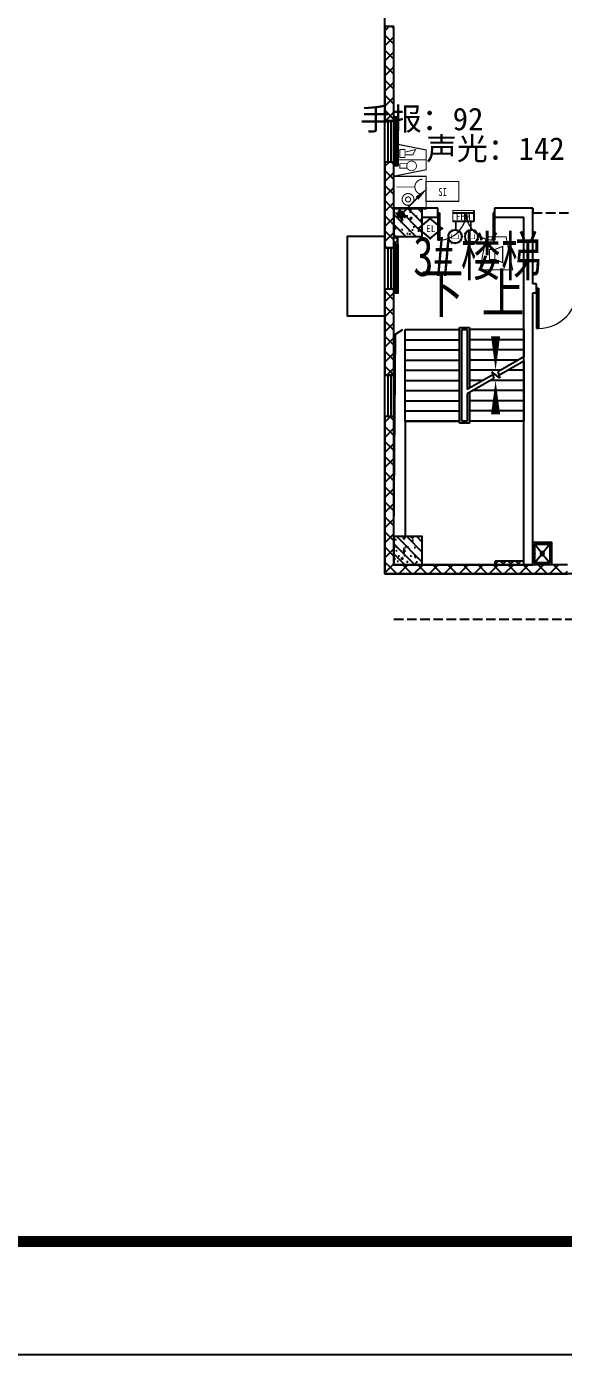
# Model space of a CAD drawing. Header units: millimetres. Extents: x -633009578 to 5705885, y -633235091 to 2571734.
# Drawn here: x 3524959 to 3539224, y 2039260 to 2074535 of the extents above; entities that cross this region are included whole.
import ezdxf
from ezdxf.enums import TextEntityAlignment as Align

# ---------------------------------------------------------------- set-up
doc = ezdxf.new("R2010")
doc.units = ezdxf.units.MM
doc.header["$LTSCALE"] = 1000
doc.header["$MEASUREMENT"] = 0
doc.linetypes.add('DASH', pattern=[0.35, 0.25, -0.1])
doc.layers.get('0').update_dxf_attribs({"color": 9})
for name, color, linetype in [('000000000000电气', 7, 'Continuous'), ('A-COLUM(柱)', 255, 'Continuous'), ('A-DOOR(门）', 4, 'Continuous'), ('A-F-AREA(计算)', 5, 'Continuous'), ('A-FLOR(看线)', 8, 'Continuous'), ('A-HATH(填充)', 8, 'Continuous'), ('A-LM-RAIL(栏杆)', 167, 'Continuous'), ('A-LVTY(厨卫)', 8, 'Continuous'), ('A-OTHER(其它)', 192, 'Continuous'), ('A-ST-O(室外)', 54, 'Continuous'), ('A-STAR(楼梯)', 51, 'Continuous'), ('A-TEXT(房间)', 243, 'Continuous'), ('A-WALL(墙)', 255, 'Continuous'), ('A-WINDOW（窗）', 4, 'Continuous'), ('DIM_SYMB', 3, 'Continuous'), ('PUB_TEXT', 7, 'Continuous'), ('TEL_TEXT', 7, 'Continuous'), ('WALL', 9, 'Continuous'), ('电-弱电平面-箭头', 3, 'Continuous'), ('设备-安防', 3, 'Continuous'), ('设备-消防', 3, 'Continuous'), ('设备-箱柜', 3, 'Continuous'), ('院图签、封面151013$0$PUB_TITLE', 153, 'Continuous'), ('院图签、封面151013$0$图签文字', 4, 'Continuous')]:
    doc.layers.add(name, color=color, linetype=linetype)
doc.styles.add('_TCH', font='simhei.ttf', dxfattribs={"width": 0.75, "bigfont": 'hztxt.shx'})
doc.styles.add('_TCH_DIM', font='simhei.ttf', dxfattribs={"width": 0.8, "bigfont": 'hztxt.shx'})
doc.styles.add('_TEL_DIM', font='simhei.ttf', dxfattribs={"height": 3.5, "bigfont": 'HZTXT'})
doc.styles.add('IDQSTYLE', font='simhei.ttf', dxfattribs={"width": 0.707, "bigfont": 'hztxt.shx'})
doc.styles.get("Standard").update_dxf_attribs({"font": 'simhei.ttf', "bigfont": 'hztxt.shx'})
doc.styles.add('宋', font='simhei.ttf', dxfattribs={"width": 0.8})
doc.styles.add('宋体', font='simhei.ttf')
doc.styles.add('院图签、封面151013$0$-宋体', font='simhei.ttf', dxfattribs={"width": 0.8})
pattern_1 = [(45, (1102321.475196055, 677964.29318137), (-100.0001016555733, 100.0001016555733), []), (135, (1102321.475196055, 677964.29318137), (-100.0001016555733, -100.0001016555733), [])]
pattern_2 = [(45, (1102421.475196055, 677964.29318137), (-200.0002033111466, 200.0002033111467), []), (135, (1102421.475196055, 677964.29318137), (-200.0002033111467, -200.0002033111466), [])]

# ---------------------------------------------------------------- blocks, each defined once
blk = doc.blocks.new('HC001213')
at = {"color": 0, "linetype": 'Continuous', "const_width": 0.2}
blk.add_lwpolyline([(-1.875, 3.125), (1.875, 3.125), (3.125, -3.125), (-3.125, -3.125)], close=True, dxfattribs=at)
for points in [[(-1.293653517016746, 0.7382802506738564), (-0.243653517016746, 0.7382802506738564), (-0.243653517016746, -1.136719749326144), (-1.293653517016746, -1.136719749326144), (-1.293653517016746, 0.7382802506738564)], [(-0.243653517016746, 0.7382802506738564), (1.231346482983254, 1.338280250673856), (1.231346482983254, -1.736719749326144), (-0.243653517016746, -1.136719749326144)]]:
    blk.add_lwpolyline(points, dxfattribs=at)
at = {"color": 0, "style": 'IDQSTYLE', "width": 0.7}
blk.add_attdef('PSFHATT', (5.125, -3.125), '', height=2.5, dxfattribs=at)
blk = doc.blocks.new('A$C18BE6784')
at = {"color": 3}
for p, q in [((9.966180517105386, 207.7662279362848), (523.9618938427884, 207.7662279362848)), ((9.966180517105386, 10.07556907826802), (523.9618938427884, 10.07556907826802)), ((523.9618938427884, 10.07556907826802), (523.9618938427884, 267.0734257409931))]:
    blk.add_line(p, q, dxfattribs=at)
at = {"color": 3, "const_width": 19.76906588580314}
blk.add_lwpolyline([(9.966180517105386, 267.0734257409931), (9.966180517105386, 10.07556907826802), (523.9618938427884, 10.07556907826802), (523.9618938427884, 267.0734257409931), (9.966180517105386, 267.0734257409931), (9.966180517105386, 10.07556907826802)], dxfattribs=at)
at = {"layer": 'TEL_TEXT', "style": '宋'}
blk.add_text('FHM', height=174.3631611127561, dxfattribs=at).set_placement((76.73028432228602, 37.78400701103965))
blk = doc.blocks.new('$equip_U$00000071(蒋轩)')
at = {"const_width": 0.040000000000008}
blk.add_lwpolyline([(-0.5, 0, -1), (0.5, 0, -1), (-0.5, 0, -1.4631756610552)], format="xyb", dxfattribs=at)
at = {"linetype": 'Continuous', "const_width": 0.041666666666675}
for points in [[(-0.25, -0.1666666666715173), (-0.25, 0.1666666666715173)], [(0.25, -0.1666666666715173), (0.25, 0.1666666666715173)], [(-0.25, -0.1666666666715173), (0.25, -0.1666666666715173)]]:
    blk.add_lwpolyline(points, dxfattribs=at)
blk.add_circle((0, 0), 0.5000000000001146)
blk.add_point((0, -0.5))
at = {"color": 7, "style": '_TEL_DIM', "flags": 1}
for tag in ['REMARK', 'A']:
    blk.add_attdef(tag, text='', height=1.666666666667e-05, dxfattribs=at).set_placement((0, 0), align=Align.MIDDLE_CENTER)
blk = doc.blocks.new('$equip_U$00000073(LR-JS03)')
at = {"xscale": 1.008, "yscale": 1.008, "zscale": 1.008}
blk.add_blockref('$equip_U$00000071(蒋轩)', (0, 0), dxfattribs=at)
at = {"color": 7, "style": '_TEL_DIM', "flags": 1}
for tag in ['REMARK', 'A']:
    blk.add_attdef(tag, text='', height=2e-05, dxfattribs=at).set_placement((0, 0), align=Align.MIDDLE_CENTER)
blk = doc.blocks.new('$equip_U$00000082(LR-JS03)')
blk.add_blockref('$equip_U$00000073(LR-JS03)', (0, 0))
at = {"color": 7, "style": '_TEL_DIM', "flags": 1}
for tag in ['REMARK', 'A']:
    blk.add_attdef(tag, text='', height=2e-05, dxfattribs=at).set_placement((0, 0), align=Align.MIDDLE_CENTER)
blk = doc.blocks.new('$equip_U$00000090(LR-JS03)')
for p in [(-0.5040000000153668, 0), (0, 0.5040000000008149), (0.5039999999571592, 0), (0, -0.5040000000008149)]:
    blk.add_point(p)
blk.add_blockref('$equip_U$00000082(LR-JS03)', (0, 0))
at = {"color": 7, "style": '_TEL_DIM', "flags": 1}
for tag in ['REMARK', 'A']:
    blk.add_attdef(tag, text='', height=2e-05, dxfattribs=at).set_placement((0, 0), align=Align.MIDDLE_CENTER)
blk = doc.blocks.new('$equip_U$00000099(LR-JS03)')
at = {"linetype": 'Continuous', "ltscale": 0.7, "xscale": 0.6, "yscale": 0.6, "zscale": 0.6}
blk.add_blockref('$equip_U$00000090(LR-JS03)', (0, 0), dxfattribs=at)
at = {"color": 7, "linetype": 'Continuous', "style": '_TEL_DIM', "flags": 1}
for tag in ['REMARK', 'A']:
    blk.add_attdef(tag, text='', height=2e-05, dxfattribs=at).set_placement((0, 0), align=Align.MIDDLE_CENTER)
blk = doc.blocks.new('$equip_U$00000101(LR-JS03)')
at = {"linetype": 'Continuous', "ltscale": 0.7}
for p in [(-0.3023999999277294, 0), (-0.2900179410353303, 0.1034561744891107), (-0.2358388293068856, 0.1892770628328435), (-0.1658388294745237, 0.2592770627816208), (-0.1194070677738637, 0.277826766425278), (0, 0.302399999985937), (0.1048157138284296, 0.2836537081166171), (0.2132320802193135, 0.2144244387745857), (0.2832320802845061, 0.1444244387676008), (0.30240000016056, 0), (-0.2917371464427561, -0.1356171146035194), (-0.2217371466103941, -0.2056171146105044), (-0.1517371465452015, -0.2756171146174893), (0, -0.3024000000441447), (0.1854639847297221, -0.2388490536250174), (0.2639371012337506, -0.1475905369734392)]:
    blk.add_point(p, dxfattribs=at)
blk.add_blockref('$equip_U$00000099(LR-JS03)', (0, 0), dxfattribs=at)
at = {"color": 7, "linetype": 'Continuous', "style": '_TEL_DIM', "flags": 1}
for tag in ['REMARK', 'A']:
    blk.add_attdef(tag, text='', height=2e-05, dxfattribs=at).set_placement((0, 0), align=Align.MIDDLE_CENTER)
blk = doc.blocks.new('$equip_U$00000102(LR-JS03)')
for p in [(-0.3931199999933597, 0), (0, 0.3931199999997261), (0.3931200000224635, 0), (0, -0.3931200000006356)]:
    blk.add_point(p)
at = {"xscale": 1.3, "yscale": 1.3, "zscale": 1.3}
blk.add_blockref('$equip_U$00000101(LR-JS03)', (0, 0), dxfattribs=at)
at = {"color": 7, "style": '_TEL_DIM', "flags": 1}
for tag in ['REMARK', 'A']:
    blk.add_attdef(tag, text='', height=2e-05, dxfattribs=at).set_placement((0, 0), align=Align.MIDDLE_CENTER)
blk = doc.blocks.new('FHHHM')
at = {"layer": '设备-消防', "const_width": 35.58431859444}
for points in [[(-400.2762537132949, -420.9812156084226), (-400.2762537132949, -229.5319353532395)], [(-75.17435393342748, -420.9812156084226), (-75.17435393342748, -229.5319353532395)]]:
    blk.add_lwpolyline(points, dxfattribs=at)
at = {"layer": '设备-消防'}
for name, p, xscale, yscale, zscale in [('A$C18BE6784', (-471.5657044585096, -240.3660831669113), 0.9, 0.9, 0.9), ('$equip_U$00000102(LR-JS03)', (-414.3943202504888, -564.8034442435601), 367.6065970498603, 367.6065970498603, 367.6065970498603)]:
    blk.add_blockref(name, p, dxfattribs=dict(at, xscale=xscale, yscale=yscale, zscale=zscale))
at = {"layer": '设备-消防', "xscale": -367.6065970498603, "yscale": 367.606597049965, "zscale": 367.6065970500075, "rotation": 359.9999999999998}
blk.add_blockref('$equip_U$00000102(LR-JS03)', (-61.05628739541862, -564.8034442435601), dxfattribs=at)
blk = doc.blocks.new('*X130')
at = {"color": 0, "linetype": 'Continuous'}
for p, q in [((192.587376364835, 446.7215535232801), (193.8713933576327, 448.0055705160779)), ((192.6509968705344, 446.3609099602676), (194.2320369206452, 447.9419500103785)), ((192.6864539319484, 447.2448951591055), (193.3480517218074, 447.9064929489645)), ((192.7889704286661, 446.0746194496875), (194.5183274312254, 447.8039764522467)), ((192.9823694457329, 445.8437543980423), (194.7491924828706, 447.61057743518)), ((193.2275231399996, 445.664644023597), (194.9283028573159, 447.3654237409133)), ((193.5311577474, 445.5440145622856), (195.0489323186273, 447.0617891335129)), ((193.9202347052458, 445.5088274514194), (195.0841194294935, 446.6727121756671)), ((194.6075199946775, 445.7718486721392), (194.8210982087737, 445.9854268862354))]:
    blk.add_line(p, q, dxfattribs=at)
blk = doc.blocks.new('HC001441')
at = {"color": 0, "linetype": 'Continuous'}
blk.add_line((0, -0.05776119327242668), (3.105492900474815, 3.117216328523909), dxfattribs=at)
blk.add_lwpolyline([(3.105492900474815, 3.117216328523909, 0.8, 0, 0), (5.057392361378561, 5.003787405167827, 0, 0, 0)], format="xyseb", dxfattribs=at)
blk.add_circle((0, 0), 0.625, dxfattribs=at)
at = {"color": 0, "linetype": 'Continuous', "xscale": 0.5, "yscale": 0.5, "zscale": 0.5}
blk.add_blockref('*X130', (-96.91845018383279, -223.3780232566237), dxfattribs=at)
at = {"color": 0, "style": 'IDQSTYLE', "width": 0.7}
blk.add_attdef('PSFHATT', (7.057392361378561, -0.62500001), '', height=2.5, dxfattribs=at)
blk = doc.blocks.new('HC001212')
at = {"color": 0, "linetype": 'Continuous', "const_width": 0.2}
blk.add_lwpolyline([(-1.875, 3.125), (1.875, 3.125), (3.125, -3.125), (-3.125, -3.125)], close=True, dxfattribs=at)
at = {"color": 0, "linetype": 'Continuous'}
for points, const_width in [([(0, 3.125), (0, -3.125)], 0.2), ([(-1.459485991813081, -0.8805239327332393), (-1.95948599181308, 1.119476067266761), (-0.9594859918130805, 0.619476067266761), (-0.9594859918130805, -0.8805239327332393)], 0.16), ([(-1.959485991813081, -1.880523932733239), (-1.95948599181308, -0.8805239327332393), (-0.4594859918130805, -0.8805239327332393), (-0.4594859918130805, -1.880523932733239), (-1.959485991813081, -1.880523932733239)], 0.16), ([(0.7290485194275803, -0.380523932733239), (0.7290485194281489, -1.880523932733239), (1.569048519428149, -1.880523932733239), (1.569048519430491, -0.380523932733239)], 0.16)]:
    blk.add_lwpolyline(points, dxfattribs=dict(at, const_width=const_width))
at = {"color": 0, "linetype": 'Continuous', "const_width": 0.16}
blk.add_lwpolyline([(1.799048519428144, -0.2905239327332435, 0.1989123673796631), (2.068287334970649, 0.3594760672667566, 0.1989123673796631), (1.799048519428145, 1.009476067266757, 0.1989123673796404), (1.149048519428189, 1.278714882809276, 0.1989123673796654), (0.4990485194281443, 1.009476067266757, 0.198912367379653), (0.2298097038856248, 0.3594760672667572, 0.1989123673796529), (0.4990485194281444, -0.2905239327332433, 0.1989123673796571), (1.14904851942816, -0.5597627482757622, 0.1989123673796488)], format="xyb", close=True, dxfattribs=at)
at = {"color": 0, "style": 'IDQSTYLE', "width": 0.7}
blk.add_attdef('PSFHATT', (5.125, -3.125), '', height=2.5, dxfattribs=at)
blk = doc.blocks.new('HC001208')
at = {"color": 0, "linetype": 'Continuous', "const_width": 0.2}
blk.add_lwpolyline([(-3.125, 3.125), (3.125, 3.125), (3.125, -3.125), (-3.125, -3.125)], close=True, dxfattribs=at)
blk.add_lwpolyline([(-2.560875308812533, 2.421549273106315, 0.198912367379651), (-2.13910907372117, 1.40331550819771, 0.1989123673796632), (-1.120875308812534, 0.9815492731063138, 0.1989123673796561), (-0.1026415439039181, 1.403315508197666, 0.1989123673796525), (0.3191246911874668, 2.421549273106313)], format="xyb", dxfattribs=at)
at = {"color": 0, "linetype": 'Continuous', "const_width": 0.128}
blk.add_lwpolyline([(-1.120875308812544, 0.9815492731063138), (-1.120875308812535, -2.518826738720627)], dxfattribs=at)
at = {"color": 0, "linetype": 'Continuous', "const_width": 0.2}
for points in [[(2.383210274305692, -0.3093507400644881, 0.9999999999999997), (0.1432102743056918, -0.3093507400644877, 0.9999999999999999)], [(0.7832102743056915, -0.3093507400644884, 0.9999999999999994), (1.743210274305692, -0.3093507400644881, 0.9999999999999994)]]:
    blk.add_lwpolyline(points, format="xyb", close=True, dxfattribs=at)
at = {"color": 0, "style": 'IDQSTYLE', "width": 0.7}
blk.add_attdef('PSFHATT', (5.125, -3.125), '', height=2.5, dxfattribs=at)
blk = doc.blocks.new('HC001180')
at = {"color": 0, "linetype": 'Continuous', "const_width": 0.2}
blk.add_lwpolyline([(-3.125, 1.875000000000028), (3.125, 1.875000000000028), (3.125, -1.874999999999972), (-3.125, -1.874999999999972)], close=True, dxfattribs=at)
at = {"color": 0, "style": 'IDQSTYLE', "width": 0.7}
for tag, p in [('SI', (-0.7698887372055268, -0.8480397754184743)), ('PSFHATT', (5.125, -1.874999999999972))]:
    blk.add_attdef(tag, p, '', height=1.5, dxfattribs=at)
blk = doc.blocks.new('建筑图框_A1')
at = {"layer": '院图签、封面151013$0$PUB_TITLE'}
blk.add_lwpolyline([(0, 0), (84100, 0), (84100, 59400), (0, 59400)], close=True, dxfattribs=at)
at = {"layer": '院图签、封面151013$0$PUB_TITLE', "const_width": 100}
blk.add_lwpolyline([(2500, 1000), (83100, 1000), (83100, 58400), (2500, 58400)], close=True, dxfattribs=at)
at = {"layer": '院图签、封面151013$0$图签文字', "color": 6, "style": '院图签、封面151013$0$-宋体'}
for tag, height, width, p in [('工程主持人', 400, 0.7999999999883585, (79990.91196859907, 29505.93707200652)), ('审定', 400, 0.7999999999883585, (79990.91196859907, 28705.93707200605)), ('审核', 400, 0.7999999999883585, (79990.91196859907, 27905.93707200559)), ('专业负责人', 400, 0.7999999999883585, (79990.91196859907, 27105.93707200512)), ('校对', 400, 0.7999999999883585, (79990.91196859907, 26305.93707200466)), ('设计', 400, 0.7999999999883585, (79990.91196859907, 25505.93707200419)), ('方案设计人', 400, 0.7999999999883585, (79990.91196859907, 24706.79438478127)), ('工程编号', 300, 0.7000000000116415, (81000.00416498398, 8700.424278954277)), ('版次', 300, 0.7000000000116415, (78738.08139540046, 3005.726258059498)), ('日期', 300, 0.7000000000116415, (82038.0813954557, 3000.226258123759)), ('图号', 200, 0.7000000000116415, (82538.08139542397, 2400.075247410685)), ('比例', 300, 0.7000000000116415, (78738.08139537089, 2200.188802679535)), ('图号_X施', 300, 0.7000000000116415, (81538.08139540977, 2200.188802651362)), ('图号_总数', 200, 0.7000000000116415, (82538.08139541186, 2000.075247410219))]:
    blk.add_attdef(tag, text='', height=height, dxfattribs=dict(at, width=width)).set_placement(p, align=Align.MIDDLE_CENTER)
at = {"layer": '院图签、封面151013$0$图签文字', "color": 6, "style": '院图签、封面151013$0$-宋体', "width": 0.7}
for tag, p in [('建设单位_001', (80935.88661794258, 7446.21079580821)), ('工程名称_001', (80933.52706738078, 6045.368099178996)), ('图名_001', (79742.88288308708, 4059.656552180292))]:
    blk.add_attdef(tag, p, '', height=300, dxfattribs=at)
blk = doc.blocks.new('$equip$00002474')
for p, q in [((-0.519992380955955, 1.000000338535756e-05), (7.619048119522631e-06, 0.4400100000020757)), ((7.619048119522631e-06, -0.4399899999989429), (-0.519992380955955, 1.000000338535756e-05)), ((7.619048119522631e-06, 0.4400100000020757), (0.5200076190521941, 1.000000338535756e-05)), ((0.5200076190521941, 1.000000338535756e-05), (7.619048119522631e-06, -0.4399899999989429))]:
    blk.add_line(p, q)
at = {"const_width": 0.04}
blk.add_lwpolyline([(7.619048119522631e-06, 0.4400100000020757), (-0.519992380955955, 1.000000338535756e-05), (7.619048119522631e-06, -0.4399899999989429), (0.5200076190521941, 1.000000338535756e-05), (7.619048119522631e-06, 0.4400100000020757), (-0.519992380955955, 1.000000338535756e-05)], dxfattribs=at)
for p in [(-0.519992380955955, 1.000000338535756e-05), (7.619048119522631e-06, 0.4400100000020757), (0.5200076190521941, 1.000000338535756e-05), (7.619048119522631e-06, -0.4399899999989429)]:
    blk.add_point(p)
at = {"color": 7, "style": '_TEL_DIM'}
blk.add_attdef('$TEXT$', text='', height=0.3, dxfattribs=at).set_placement((0.02805548798642121, 0.01213281898526475), align=Align.MIDDLE_CENTER)
at = {"color": 7, "style": '_TEL_DIM', "flags": 1}
blk.add_attdef('A', text='', height=2e-05, dxfattribs=at).set_placement((0, 0), align=Align.MIDDLE_CENTER)
blk = doc.blocks.new('$lvtry$00000191')
at = {"color": 0}
for p, q in [((-250, -50, 1e-08), (-39.04344047215272, -218.7652476222793, 1e-08)), ((-250, -450, 1e-08), (-39.04344047215272, -281.2347523777207, 1e-08)), ((39.04344047215272, -218.7652476222793, 1e-08), (250, -50, 1e-08)), ((39.04344047215272, -281.2347523777244, 1e-08), (250, -450, 1e-08))]:
    blk.add_line(p, q, dxfattribs=at)
at = {"color": 0, "elevation": 1e-08}
for points in [[(300, -500), (300, 0), (-300, 0), (-300, -500)], [(250, -450), (250, -50), (-250, -50), (-250, -450)]]:
    blk.add_lwpolyline(points, close=True, dxfattribs=at)
at = {"color": 0}
blk.add_circle((0, -250, 1e-08), 50, dxfattribs=at)
for p in [(0, -50, 1e-08), (0, -250, 1e-08)]:
    blk.add_point(p, dxfattribs=at)
blk = doc.blocks.new('$TCHSYS$WIN2D')
for p, q in [((-0.5, 0.5), (0.5, 0.5)), ((-0.5, 0.5), (-0.4999999999999999, -0.5)), ((0.5, 0.5), (0.4999999999999998, -0.5)), ((0.5, 0.1666666666666666), (-0.5, 0.1666666666666666)), ((0.5, -0.1666666666666667), (-0.5, -0.1666666666666667)), ((-0.4999999999999999, -0.5), (0.5, -0.5))]:
    blk.add_line(p, q)
blk = doc.blocks.new('$DorLib2D$00000001')
for p, q in [((0.45, 0.9750000000000001), (0.5000000000000002, 0.9750000000000001)), ((0.45, 0), (0.45, 0.9750000000000001)), ((0.5, 0), (0.5, 0.9750000000000001)), ((0.5, 0), (0.45, 0))]:
    blk.add_line(p, q)
at = {"lineweight": 13}
blk.add_arc((0.475, 0), 0.975, 91.4692835813538, 180, dxfattribs=at)
blk = doc.blocks.new('$DorLib2D$00000002')
for p, q in [((-0.5, -5.684341886080802e-17), (-0.5000000000000007, 0.4875)), ((-0.4750000000000007, 0.4875), (-0.5000000000000007, 0.4875)), ((-0.475, -2.842170943040401e-17), (-0.4750000000000007, 0.4875)), ((0.475, -2.842170943040401e-17), (0.4750000000000007, 0.4875)), ((0.4750000000000007, 0.4875), (0.5000000000000007, 0.4875)), ((0.5, -5.684341886080802e-17), (0.5000000000000007, 0.4875)), ((-0.5, -5.684341886080802e-17), (-0.475, -2.842170943040401e-17)), ((0.5, -5.684341886080802e-17), (0.475, -2.842170943040401e-17))]:
    blk.add_line(p, q)
at = {"lineweight": 13}
for centre, start, end in [((-0.4875, -4.263256414560601e-17), 0, 88.53071641864632), ((0.4875, -4.263256414560601e-17), 91.4692835813537, 180)]:
    blk.add_arc(centre, 0.4875, start, end, dxfattribs=at)
blk = doc.blocks.new('_FZH')
h = blk.add_hatch()
h.set_pattern_fill('钢筋混凝土', color=256, scale=0.1, style=0)
h.set_pattern_definition([(45, (0, 0), (-0.1767766952966369, 0.1767766952966369), []), (50, (0, 0), (0.7172601826007535, -0.06275213498259512), [0.07500000000000001, -0.8250000000000001]), (355, (0, 0), (-0.138751333613, 0.7521921337000119), [0.06, -0.66]), (100.4514, (0.05977168000000001, -0.00522934), (0.5785093817140216, 0.6894395420609536), [0.06374019, -0.701142112]), (46.1842, (0, 0.2), (1.067241048625645, -0.1655190143290181), [0.1125, -1.2375]), (96.6356, (0.088936745, 0.186206693), (0.9346627055487033, 0.9741178709004418), [0.095610288, -1.051713]), (351.1842, (0, 0.2), (0.9346619451336272, 0.9741186009253247), [0.09000000000000001, -0.9900000000000001]), (21, (0.1, 0.15), (0.5969070521184617, -0.4026188906653388), [0.07500000000000001, -0.8250000000000001]), (326, (0.1, 0.15), (0.2433153319215824, 0.7251500450468529), [0.06, -0.66]), (71.4514, (0.149742233, 0.116448394), (0.84022262858149, 0.3225304967099524), [0.06374019, -0.701142112]), (37.50000000000001, (0, 0), (0.01215985531729062, 0.3328938538313115), [0, -0.652, 0, -0.67, 0, -0.6625000000000001]), (7.499999999999999, (0, 0), (0.2630695374421486, 0.3944117118823603), [0, -0.382, 0, -0.637, 0, -0.2525]), (-32.5, (-0.223, 0), (0.533822436172409, -0.02255487173437976), [0, -0.25, 0, -0.78, 0, -1.035]), (-42.5, (-0.323, 0), (0.5831861693423862, 0.1001049823323177), [0, -0.325, 0, -0.518, 0, -0.735])])
h.paths.add_polyline_path([(-0.5, -0.5), (0.5, -0.5), (0.5, 0.5), (-0.5, 0.5)])
blk.add_lwpolyline([(-0.5, -0.5), (0.5, -0.5), (0.5, 0.5), (-0.5, 0.5)], close=True)

msp = doc.modelspace()

# ---------------------------------------------------------------- hatches: boundary and pattern name
at = {"layer": 'A-HATH(填充)'}
h = msp.add_hatch(dxfattribs=at)
h.set_pattern_fill('多孔材料', color=256, scale=100, style=0)
h.set_pattern_definition(pattern_2)
h.paths.add_polyline_path([(3534479.994031781, 2074534.629172276), (3534479.994031781, 2072034.629173802), (3534719.994031774, 2072034.629173802), (3534719.994031775, 2074534.629172276)])
h = msp.add_hatch(dxfattribs=at)
h.set_pattern_fill('多孔材料', color=256, scale=100, style=0)
h.set_pattern_definition(pattern_2)
h.paths.add_polyline_path([(3534479.994031781, 2070934.62917431), (3534479.994031781, 2068654.629175327), (3534719.994031774, 2068654.629175328), (3534719.994031774, 2070934.62917431)])
h = msp.add_hatch(dxfattribs=at)
h.set_pattern_fill('多孔材料', color=256, scale=50, style=0)
h.set_pattern_definition(pattern_1)
h.paths.add_polyline_path([(3534819.994031765, 2068709.629172626), (3534819.994031765, 2068959.629172626), (3534719.994031765, 2068959.629172626), (3534719.994031765, 2068709.629172626)])
h = msp.add_hatch(dxfattribs=at)
h.set_pattern_fill('多孔材料', color=256, scale=100, style=0)
h.set_pattern_definition(pattern_2)
h.paths.add_polyline_path([(3534479.994031781, 2067554.629174819), (3534479.994031782, 2065274.62917431), (3534719.994031774, 2065274.62917431), (3534719.994031774, 2067554.629174819)])
h = msp.add_hatch(dxfattribs=at)
h.set_pattern_fill('多孔材料', color=256, scale=100, style=0)
h.set_pattern_definition(pattern_2)
h.paths.add_polyline_path([(3534719.994031775, 2060234.629172631), (3534719.994031774, 2064174.62917431), (3534479.994031782, 2064174.62917431), (3534479.994031782, 2059994.629172631)])
h = msp.add_hatch(dxfattribs=at)
h.set_pattern_fill('多孔材料', color=256, scale=100, style=0)
h.set_pattern_definition(pattern_2)
h.paths.add_polyline_path([(3534479.994031782, 2059994.629172631), (3539329.994032522, 2059994.629172637), (3539329.994032522, 2060234.629172634), (3534719.994031775, 2060234.629172631)])
h = msp.add_hatch(dxfattribs=at)
h.set_pattern_fill('多孔材料', color=256, scale=50, style=0)
h.set_pattern_definition(pattern_1)
h.paths.add_polyline_path([(3538169.994031782, 2060334.62917255), (3537409.994031701, 2060334.629172206), (3537409.994031746, 2060234.629172206), (3538169.994031827, 2060234.62917255)])

# ---------------------------------------------------------------- linework, layer by layer
at = {"layer": 'A-F-AREA(计算)'}
msp.add_lwpolyline([(3534479.994031782, 2196074.629172625), (3668759.994031782, 2196074.629172625), (3668759.994031782, 2059994.629172625), (3534479.994031782, 2059994.629172625)], close=True, dxfattribs=at)
at = {"layer": 'A-FLOR(看线)'}
for points in [[(3534719.99403178, 2072134.629178625), (3534819.99403178, 2072134.629178625), (3534819.99403178, 2070834.629178587), (3534719.994031799, 2070834.629178587)], [(3534479.994031789, 2068954.629174782), (3533479.994031789, 2068954.629174782), (3533479.994031789, 2066854.629174937), (3534479.994031782, 2066854.629174937)], [(3534719.99403178, 2068754.629179521), (3534819.99403178, 2068754.629179521), (3534819.99403178, 2067454.629179483), (3534719.994031799, 2067454.629179483)]]:
    msp.add_lwpolyline(points, dxfattribs=at)
at = {"layer": 'A-LM-RAIL(栏杆)'}
for points in [[(3534719.99403178, 2072099.629178625), (3534784.99403178, 2072099.629178625), (3534784.99403178, 2070869.629178587), (3534719.994031799, 2070869.629178587)], [(3534719.99403178, 2072069.629178625), (3534754.99403178, 2072069.629178625), (3534754.99403178, 2070899.629178587), (3534719.994031799, 2070899.629178587)], [(3534719.99403178, 2068719.629179521), (3534784.99403178, 2068719.629179521), (3534784.99403178, 2067489.629179483), (3534719.994031799, 2067489.629179483)], [(3534719.99403178, 2068689.629179521), (3534754.99403178, 2068689.629179521), (3534754.99403178, 2067519.629179483), (3534719.994031799, 2067519.629179483)]]:
    msp.add_lwpolyline(points, dxfattribs=at)
at = {"layer": 'A-OTHER(其它)'}
msp.add_lwpolyline([(3534719.99403178, 2060984.629172626), (3534765.631369874, 2066361.647152833), (3534959.994031471, 2066484.629172626)], dxfattribs=at)
at = {"layer": 'A-ST-O(室外)', "linetype": 'DASH'}
msp.add_lwpolyline([(3534719.994031765, 2058794.629172639), (3602269.994472506, 2058794.629172639)], dxfattribs=at)
at = {"layer": 'A-STAR(楼梯)'}
for p, q in [((3535019.99403178, 2064054.629172626), (3535019.99403178, 2066484.629172626)), ((3535019.99403178, 2066484.629172626), (3536459.994031648, 2066484.629172581)), ((3536459.99403175, 2066544.629172348), (3536729.994031946, 2066544.629172348)), ((3536459.99403175, 2063994.629172348), (3536459.99403175, 2066544.629172348)), ((3536519.99403178, 2064054.629172626), (3536519.99403178, 2066484.629172626)), ((3536519.99403175, 2066484.629172348), (3536669.99403175, 2066484.629172348)), ((3536519.99403175, 2064054.629172348), (3536519.99403175, 2066484.629172348)), ((3536669.99403178, 2066484.629172626), (3536519.99403178, 2066484.629172626)), ((3536669.99403178, 2066484.629172626), (3536669.994031856, 2064894.351497844)), ((3536669.99403175, 2066484.629172348), (3536669.994031856, 2064894.351497844)), ((3536729.994031946, 2066544.629172348), (3536729.99403184, 2064928.992513971)), ((3538169.99403178, 2066484.629172626), (3536729.99403184, 2066484.629172581)), ((3538169.99403178, 2066484.629172626), (3538169.994031856, 2065760.376901077)), ((3535019.99403178, 2066214.629172626), (3536459.994031648, 2066214.629172581)), ((3538169.99403178, 2066214.629172626), (3536729.99403184, 2066214.629172581)), ((3535019.99403178, 2065944.629172626), (3536459.994031648, 2065944.629172581)), ((3535019.99403178, 2065674.629172626), (3536459.994031648, 2065674.629172581)), ((3538169.99403178, 2065944.629172626), (3536729.99403184, 2065944.629172581)), ((3538021.474609527, 2065674.629172612), (3536729.99403184, 2065674.629172907)), ((3538169.994031856, 2065760.376901228), (3537484.398098146, 2065364.54790433)), ((3535019.99403178, 2065404.629172626), (3536459.994031648, 2065404.629172907)), ((3537553.82089131, 2065404.629172501), (3536729.99403184, 2065404.629172581)), ((3537530.579557759, 2065192.196353719), (3537324.53461632, 2065365.088588086)), ((3537324.53461632, 2065365.088588086), (3537372.872645679, 2065184.688600388)), ((3537484.398098146, 2065364.54790433), (3537530.579557759, 2065192.196353719)), ((3538169.994031856, 2065644.906847517), (3537511.193017414, 2065264.547904238)), ((3538169.99403178, 2065404.629172626), (3537753.820890076, 2065404.629172507)), ((3538169.994031856, 2065644.9068481), (3538169.99403178, 2064054.629172626)), ((3535019.99403178, 2065134.629172626), (3536459.994031648, 2065134.629172581)), ((3537346.077726409, 2065284.688600489), (3536669.994031856, 2064894.351497619)), ((3537372.872645679, 2065184.688600388), (3536669.994031856, 2064778.881443785)), ((3537086.167173015, 2065134.629172814), (3536729.99403184, 2065134.629172581)), ((3538169.99403178, 2065134.629172626), (3537286.167173569, 2065134.629172821)), ((3535019.99403178, 2064864.629172626), (3536459.994031648, 2064864.629172581)), ((3536669.994031856, 2064778.881443845), (3536669.99403178, 2064054.629172626)), ((3536669.994031856, 2064778.881443845), (3536669.99403175, 2064054.629172348)), ((3536729.99403184, 2064813.522459961), (3536729.994031946, 2063994.629172348)), ((3538169.99403178, 2064864.629172626), (3536818.513454553, 2064864.629172456)), ((3535019.99403178, 2064594.629172626), (3536459.994031648, 2064594.629172581)), ((3535019.99403178, 2064324.629172626), (3536459.994031648, 2064324.629172581)), ((3538169.99403178, 2064594.629172626), (3536729.99403184, 2064594.629172581)), ((3538169.99403178, 2064324.629172626), (3536729.99403184, 2064324.629172907)), ((3535019.99403178, 2064054.629172626), (3536459.994031648, 2064054.629172907)), ((3535019.99403178, 2064054.629172626), (3535019.994031696, 2060984.629172256)), ((3536459.994031648, 2064054.629172296), (3535019.99403178, 2064054.629172626)), ((3536729.994031946, 2063994.629172348), (3536459.99403175, 2063994.629172348)), ((3536669.99403175, 2064054.629172348), (3536519.99403175, 2064054.629172348)), ((3536669.994031856, 2064054.629172658), (3536519.99403223, 2064054.629172493)), ((3538169.99403178, 2064054.629172626), (3536729.99403184, 2064054.629172581)), ((3538169.99403178, 2064054.629172626), (3536729.99403184, 2064054.629172658)), ((3538169.99403178, 2060234.629172626), (3538169.99403178, 2064054.629172626)), ((3535469.994031993, 2060234.629172659), (3538169.99403178, 2060234.629172626))]:
    msp.add_line(p, q, dxfattribs=at)
at = {"layer": 'A-WALL(墙)'}
for p, q in [((3535889.994031504, 2069709.629172546), (3535469.99403178, 2069709.629172626)), ((3535889.994031504, 2069469.629172641), (3535889.994031504, 2069709.629172546)), ((3538289.99403178, 2069709.629172626), (3537389.994031504, 2069709.629172546)), ((3537389.994031504, 2069709.629172546), (3537389.994031504, 2069469.629172597)), ((3538409.994031504, 2069709.629172812), (3538289.99403178, 2069709.629172768)), ((3538409.994031685, 2069589.629172812), (3538409.994031504, 2069709.629172812)), ((3538409.994031685, 2067704.629172647), (3538409.994031685, 2069589.629172812)), ((3535469.99403178, 2069469.629172626), (3535889.994031504, 2069469.629172641)), ((3537389.994031504, 2069469.629172597), (3538169.994031684, 2069469.629172546)), ((3538169.99403178, 2067584.629172629), (3538169.994031684, 2069469.629172546)), ((3534719.994031765, 2068709.629172626), (3534719.994031765, 2068959.629172626)), ((3534819.994031765, 2068709.629172626), (3534819.994031765, 2068959.629172626)), ((3534719.994031765, 2068709.629172626), (3534819.994031765, 2068709.629172626)), ((3538169.99403178, 2060234.629172626), (3538169.99403178, 2067584.629172629)), ((3538509.994031504, 2067704.62917276), (3538409.994031685, 2067704.629172647)), ((3538409.994031768, 2067464.629172647), (3538509.994031504, 2067464.629172793)), ((3538409.99403178, 2060234.629172626), (3538409.994031768, 2067464.629172647)), ((3538509.994031504, 2067464.629172793), (3538509.994031504, 2067704.62917276)), ((3538169.994031782, 2060334.62917255), (3537409.994031701, 2060334.629172206)), ((3537409.994031746, 2060234.629172206), (3537409.994031701, 2060334.629172206)), ((3538169.994031827, 2060234.62917255), (3537409.994031746, 2060234.629172206)), ((3538169.994031827, 2060234.62917255), (3538169.994031782, 2060334.62917255)), ((3538169.99403178, 2060234.629172626), (3538409.99403178, 2060234.629172626))]:
    msp.add_line(p, q, dxfattribs=at)
at = {"layer": 'A-WINDOW（窗）', "linetype": 'DASH'}
for p, q in [((3538409.994030947, 2069709.629172768), (3538409.994030947, 2069589.629172768)), ((3538409.994030947, 2069589.629172768, 800), (3540409.994030947, 2069589.629172768, 800))]:
    msp.add_line(p, q, dxfattribs=at)
at = {"layer": 'DIM_SYMB'}
for points in [[(3535769.99403178, 2066619.629172626, 0, 0, 0), (3535769.99403178, 2062144.629172626, 0, 0, 0), (3537419.99403178, 2062144.629172626, 0, 0, 0), (3537419.99403178, 2065134.629172626, 0, 240.0000000000001, 0), (3537419.99403178, 2064234.629172626, 0, 0, 0)], [(3537419.99403178, 2066619.629172626, 0, 0, 0), (3537419.99403178, 2065404.629172626, 0, 240.0000000000001, 0), (3537419.99403178, 2066304.629172626, 0, 0, 0)]]:
    msp.add_lwpolyline(points, format="xyseb", dxfattribs=at)
at = {"layer": 'WALL'}
for p, q in [((3534479.994031781, 2074534.629172276), (3534479.994031781, 2072034.629173802)), ((3534719.994031775, 2074534.629172276), (3534479.994031781, 2074534.629172276)), ((3534719.994031774, 2072034.629173802), (3534719.994031775, 2074534.629172276)), ((3534479.994031781, 2072034.629173802), (3534719.994031774, 2072034.629173802)), ((3534479.994031781, 2070934.62917431), (3534479.994031781, 2068654.629175327)), ((3534719.994031774, 2070934.62917431), (3534479.994031781, 2070934.62917431)), ((3534719.994031774, 2068654.629175328), (3534719.994031774, 2070934.62917431)), ((3534479.994031781, 2068654.629175327), (3534719.994031774, 2068654.629175328)), ((3534479.994031781, 2067554.629174819), (3534479.994031782, 2065274.62917431)), ((3534719.994031774, 2067554.629174819), (3534479.994031781, 2067554.629174819)), ((3534719.994031774, 2065274.62917431), (3534719.994031774, 2067554.629174819)), ((3534479.994031782, 2065274.62917431), (3534719.994031774, 2065274.62917431)), ((3534719.994031774, 2064174.62917431), (3534479.994031782, 2064174.62917431)), ((3534479.994031782, 2064174.62917431), (3534479.994031782, 2059994.629172631)), ((3534719.994031775, 2060234.629172631), (3534719.994031774, 2064174.62917431)), ((3539329.994032522, 2060234.629172634), (3534719.994031775, 2060234.629172631)), ((3534479.994031782, 2059994.629172631), (3539329.994032522, 2059994.629172637))]:
    msp.add_line(p, q, dxfattribs=at)

# ---------------------------------------------------------------- block references
at = {"layer": '000000000000电气', "color": 3, "xscale": 1.2285, "yscale": 1.2285, "zscale": 1.2285}
msp.add_blockref('FHHHM', (3536852.569342182, 2069648.261451769), dxfattribs=at)
at = {"layer": 'A-COLUM(柱)', "xscale": 750, "yscale": 750, "zscale": 750, "rotation": 270}
for p in [(3535094.99403178, 2069334.629172626), (3535094.99403178, 2060609.629172626)]:
    msp.add_blockref('_FZH', p, dxfattribs=at)
at = {"layer": 'A-DOOR(门）', "extrusion": (0, 0, -1), "rotation": 180}
for name, p, xscale, yscale, zscale in [('$DorLib2D$00000002', (-3536639.99403178, 2069589.629172626), -1500, 1500, 1500), ('$DorLib2D$00000001', (-3539059.99403178, 2067584.629172628), -1100, 1100, 1100)]:
    msp.add_blockref(name, p, dxfattribs=dict(at, xscale=xscale, yscale=yscale, zscale=zscale))
at = {"layer": 'A-LVTY(厨卫)', "xscale": -1, "rotation": 89.99999999999993}
msp.add_blockref('$lvtry$00000191', (3538409.994031857, 2060534.629172571, -1e-08), dxfattribs=at)
at = {"layer": 'A-WINDOW（窗）', "extrusion": (0, 0, -1), "xscale": 1100, "yscale": 240, "zscale": 1100, "rotation": 90.00000000000001}
for p in [(-3534599.99403178, 2071484.629174213), (-3534599.99403178, 2068104.629174952), (-3534599.99403178, 2064724.629174213)]:
    msp.add_blockref('$TCHSYS$WIN2D', p, dxfattribs=at)
at = {"layer": '电-弱电平面-箭头', "color": 4, "xscale": 140, "yscale": 140, "zscale": 140}
msp.add_blockref('HC001441', (3534900.395742536, 2069539.271139294), dxfattribs=at)
at = {"layer": '设备-安防'}
ref = msp.add_blockref('$equip$00002474', (3535681.420061027, 2069172.907439028), dxfattribs=dict(at, xscale=-607.5, yscale=607.5, zscale=607.5, rotation=180))
ref.add_attrib('$TEXT$', 'EL', dxfattribs={"layer": '0', "color": 7, "height": 182.25, "style": '_TEL_DIM'}).set_placement((3535698.463769828, 2069165.536751543), align=Align.MIDDLE_CENTER)
at = {"layer": '设备-消防', "xscale": 140, "yscale": 140, "zscale": 140, "rotation": 270}
for name, p in [('HC001212', (3535139.159912239, 2070993.681699121)), ('HC001208', (3535139.159912239, 2070118.681699121))]:
    msp.add_blockref(name, p, dxfattribs=at)
at = {"layer": '设备-消防'}
ref = msp.add_blockref('HC001180', (3536005.570304452, 2070154.215794717), dxfattribs=dict(at, xscale=140, yscale=140, zscale=140))
ref.add_attrib('SI', 'SI', (3535897.785881244, 2070035.490226158), dxfattribs={"layer": '0', "color": 0, "height": 210, "width": 0.8})
at = {"layer": '设备-消防', "xscale": 140, "yscale": 140, "zscale": 140}
msp.add_blockref('HC001213', (3537436.494031751, 2068508.637741664), dxfattribs=at)
at = {"layer": '设备-箱柜', "xscale": 3, "yscale": 3}
msp.add_blockref('建筑图框_A1', (3481955.437121258, 2039260.231913973, 4.000000000000001e-08), dxfattribs=at)

# ---------------------------------------------------------------- texts
at = {"layer": '000000000000电气', "color": 2, "lineweight": 35, "style": '宋体'}
msp.add_text('手报：92', height=600, dxfattribs=at).set_placement((3533826.097192673, 2071779.385415959))
at = {"layer": '000000000000电气', "color": 5, "lineweight": 35, "style": '宋体'}
msp.add_text('声光：142', height=600, dxfattribs=at).set_placement((3535576.659912239, 2070993.681699121))
at = {"layer": 'A-TEXT(房间)', "style": '_TCH', "width": 0.75}
for s, p in [('3#', (3535233.994719414, 2067909.205609608)), ('楼梯', (3536493.994719414, 2067909.205609608))]:
    msp.add_text(s, height=1050, dxfattribs=at).set_placement(p)
at = {"layer": 'PUB_TEXT', "style": '_TCH_DIM', "width": 0.8}
for s, p in [('下', (3535429.364110521, 2066934.629172626)), ('上', (3537046.293244379, 2066934.629172626))]:
    msp.add_text(s, height=1050, dxfattribs=at).set_placement(p)

doc.saveas('drawing.dxf')
